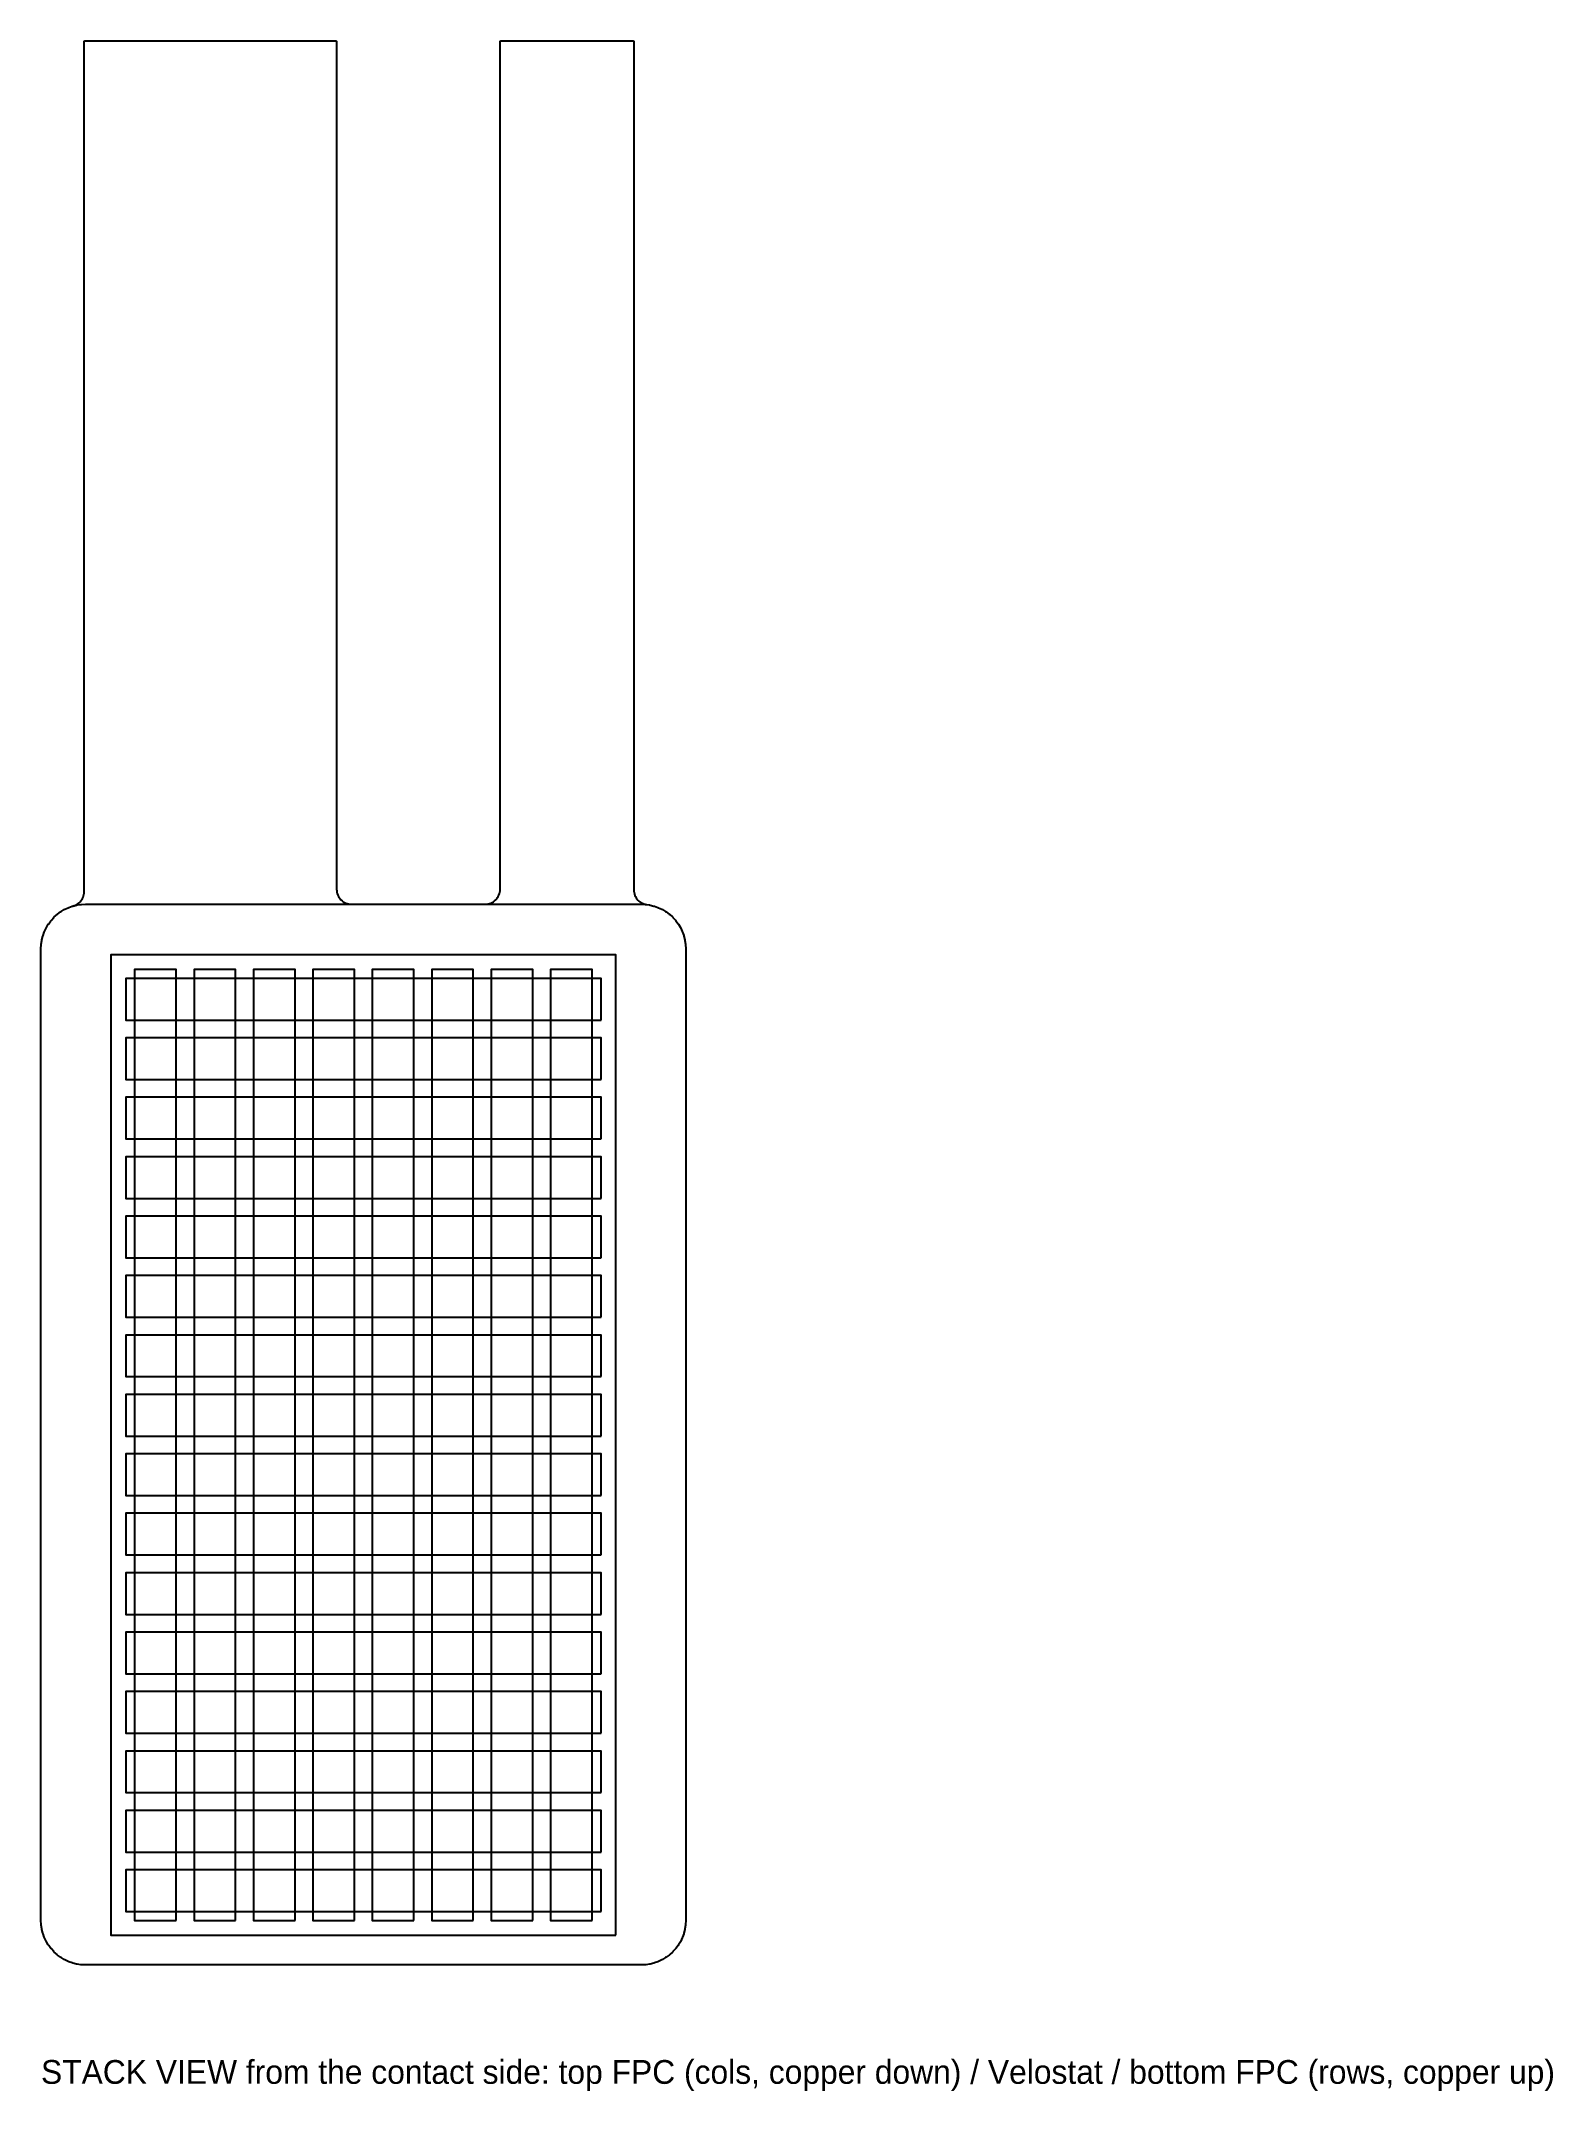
# Model space of a CAD drawing. Header units: millimetres. Extents: x -10.8 to 40, y -4.2 to 64.8.
import ezdxf

# ---------------------------------------------------------------- set-up
doc = ezdxf.new("R2010")
doc.units = ezdxf.units.MM
for name, color, linetype in [('CU_ELECTRODE', 1, 'Continuous'), ('NOTE', 8, 'Continuous'), ('OUTLINE', 7, 'Continuous'), ('VELOSTAT', 2, 'Continuous')]:
    doc.layers.add(name, color=color, linetype=linetype)

msp = doc.modelspace()

# ---------------------------------------------------------------- linework, layer by layer
at = {"layer": 'CU_ELECTRODE'}
for points in [[(8, 31.8), (8, 33.2), (-8, 33.2), (-8, 31.8), (8, 31.8)], [(-6.3, 1.5), (-6.3, 33.5), (-7.7, 33.5), (-7.7, 1.5), (-6.3, 1.5)], [(-4.3, 1.5), (-4.3, 33.5), (-5.7, 33.5), (-5.7, 1.5), (-4.3, 1.5)], [(-2.3, 1.5), (-2.3, 33.5), (-3.7, 33.5), (-3.7, 1.5), (-2.3, 1.5)], [(-0.3, 1.5), (-0.3, 33.5), (-1.7, 33.5), (-1.7, 1.5), (-0.3, 1.5)], [(1.7, 1.5), (1.7, 33.5), (0.3, 33.5), (0.3, 1.5), (1.7, 1.5)], [(3.7, 1.5), (3.7, 33.5), (2.3, 33.5), (2.3, 1.5), (3.7, 1.5)], [(5.7, 1.5), (5.7, 33.5), (4.3, 33.5), (4.3, 1.5), (5.7, 1.5)], [(7.7, 1.5), (7.7, 33.5), (6.3, 33.5), (6.3, 1.5), (7.7, 1.5)], [(8, 29.8), (8, 31.2), (-8, 31.2), (-8, 29.8), (8, 29.8)], [(8, 27.8), (8, 29.2), (-8, 29.2), (-8, 27.8), (8, 27.8)], [(8, 25.8), (8, 27.2), (-8, 27.2), (-8, 25.8), (8, 25.8)], [(8, 23.8), (8, 25.2), (-8, 25.2), (-8, 23.8), (8, 23.8)], [(8, 21.8), (8, 23.2), (-8, 23.2), (-8, 21.8), (8, 21.8)], [(8, 19.8), (8, 21.2), (-8, 21.2), (-8, 19.8), (8, 19.8)], [(8, 17.8), (8, 19.2), (-8, 19.2), (-8, 17.8), (8, 17.8)], [(8, 15.8), (8, 17.2), (-8, 17.2), (-8, 15.8), (8, 15.8)], [(8, 13.8), (8, 15.2), (-8, 15.2), (-8, 13.8), (8, 13.8)], [(8, 11.8), (8, 13.2), (-8, 13.2), (-8, 11.8), (8, 11.8)], [(8, 9.8), (8, 11.2), (-8, 11.2), (-8, 9.8), (8, 9.8)], [(8, 7.8), (8, 9.2), (-8, 9.2), (-8, 7.8), (8, 7.8)], [(8, 5.8), (8, 7.2), (-8, 7.2), (-8, 5.8), (8, 5.8)], [(8, 3.8), (8, 5.2), (-8, 5.2), (-8, 3.8), (8, 3.8)], [(8, 1.8), (8, 3.2), (-8, 3.2), (-8, 1.8), (8, 1.8)]]:
    msp.add_lwpolyline(points, close=True, dxfattribs=at)
at = {"layer": 'OUTLINE'}
for points in [[(-9.762, 35.642), (-9.733, 35.651), (-9.689, 35.669), (-9.647, 35.691), (-9.608, 35.716), (-9.571, 35.746), (-9.537, 35.779), (-9.506, 35.815), (-9.479, 35.853), (-9.455, 35.894), (-9.435, 35.937), (-9.42, 35.982), (-9.409, 36.028), (-9.402, 36.075), (-9.4, 36.122), (-9.4, 64.738), (-9.399, 64.749), (-9.388, 64.75), (-0.912, 64.75), (-0.901, 64.749), (-0.9, 64.738), (-0.9, 36.2), (-0.898, 36.151), (-0.89, 36.102), (-0.878, 36.055), (-0.862, 36.009), (-0.841, 35.964), (-0.816, 35.922), (-0.787, 35.883), (-0.754, 35.846), (-0.717, 35.813), (-0.678, 35.784), (-0.636, 35.759), (-0.591, 35.738), (-0.545, 35.722), (-0.498, 35.71), (-0.449, 35.702), (-0.4, 35.7), (9.344, 35.7), (9.356, 35.7), (9.485, 35.693), (9.509, 35.691), (9.63, 35.673), (9.655, 35.668), (9.774, 35.638), (9.797, 35.631), (9.912, 35.59), (9.935, 35.581), (10.046, 35.528), (10.068, 35.517), (10.173, 35.454), (10.193, 35.44), (10.292, 35.367), (10.311, 35.351), (10.402, 35.269), (10.419, 35.252), (10.501, 35.161), (10.517, 35.142), (10.59, 35.043), (10.604, 35.023), (10.667, 34.918), (10.678, 34.896), (10.731, 34.785), (10.74, 34.762), (10.781, 34.647), (10.788, 34.624), (10.818, 34.505), (10.823, 34.48), (10.841, 34.359), (10.843, 34.335), (10.85, 34.206), (10.85, 34.194), (10.85, 1.506), (10.85, 1.494), (10.843, 1.365), (10.841, 1.341), (10.823, 1.22), (10.818, 1.195), (10.788, 1.076), (10.781, 1.053), (10.74, 0.938), (10.731, 0.915), (10.678, 0.804), (10.667, 0.782), (10.604, 0.677), (10.59, 0.657), (10.517, 0.558), (10.501, 0.539), (10.419, 0.448), (10.402, 0.431), (10.311, 0.349), (10.292, 0.333), (10.193, 0.26), (10.173, 0.246), (10.068, 0.183), (10.046, 0.172), (9.935, 0.119), (9.912, 0.11), (9.797, 0.069), (9.774, 0.062), (9.655, 0.032), (9.63, 0.027), (9.509, 0.009), (9.485, 0.007), (9.356, 0), (9.344, 0), (-9.344, 0), (-9.356, 0), (-9.485, 0.007), (-9.509, 0.009), (-9.63, 0.027), (-9.655, 0.032), (-9.774, 0.062), (-9.797, 0.069), (-9.912, 0.11), (-9.935, 0.119), (-10.046, 0.172), (-10.068, 0.183), (-10.173, 0.246), (-10.193, 0.26), (-10.292, 0.333), (-10.311, 0.349), (-10.402, 0.431), (-10.419, 0.448), (-10.501, 0.539), (-10.517, 0.558), (-10.59, 0.657), (-10.604, 0.677), (-10.667, 0.782), (-10.678, 0.804), (-10.731, 0.915), (-10.74, 0.938), (-10.781, 1.053), (-10.788, 1.076), (-10.818, 1.195), (-10.823, 1.22), (-10.841, 1.341), (-10.843, 1.365), (-10.85, 1.494), (-10.85, 1.506), (-10.85, 34.194), (-10.85, 34.206), (-10.843, 34.335), (-10.841, 34.359), (-10.823, 34.48), (-10.818, 34.505), (-10.788, 34.624), (-10.781, 34.647), (-10.74, 34.762), (-10.731, 34.785), (-10.678, 34.896), (-10.667, 34.918), (-10.604, 35.023), (-10.59, 35.043), (-10.517, 35.142), (-10.501, 35.161), (-10.419, 35.252), (-10.402, 35.269), (-10.311, 35.351), (-10.292, 35.367), (-10.193, 35.44), (-10.173, 35.454), (-10.068, 35.517), (-10.046, 35.528), (-9.935, 35.581), (-9.912, 35.59), (-9.797, 35.631), (-9.762, 35.642), (-9.762, 35.642)], [(-9.344, 0), (-9.356, 0), (-9.485, 0.007), (-9.509, 0.009), (-9.63, 0.027), (-9.655, 0.032), (-9.774, 0.062), (-9.797, 0.069), (-9.912, 0.11), (-9.935, 0.119), (-10.046, 0.172), (-10.068, 0.183), (-10.173, 0.246), (-10.193, 0.26), (-10.292, 0.333), (-10.311, 0.349), (-10.402, 0.431), (-10.419, 0.448), (-10.501, 0.539), (-10.517, 0.558), (-10.59, 0.657), (-10.604, 0.677), (-10.667, 0.782), (-10.678, 0.804), (-10.731, 0.915), (-10.74, 0.938), (-10.781, 1.053), (-10.788, 1.076), (-10.818, 1.195), (-10.823, 1.22), (-10.841, 1.341), (-10.843, 1.365), (-10.85, 1.494), (-10.85, 1.506), (-10.85, 34.194), (-10.85, 34.206), (-10.843, 34.335), (-10.841, 34.359), (-10.823, 34.48), (-10.818, 34.505), (-10.788, 34.624), (-10.781, 34.647), (-10.74, 34.762), (-10.731, 34.785), (-10.678, 34.896), (-10.667, 34.918), (-10.604, 35.023), (-10.59, 35.043), (-10.517, 35.142), (-10.501, 35.161), (-10.419, 35.252), (-10.402, 35.269), (-10.311, 35.351), (-10.292, 35.367), (-10.193, 35.44), (-10.173, 35.454), (-10.068, 35.517), (-10.046, 35.528), (-9.935, 35.581), (-9.912, 35.59), (-9.797, 35.631), (-9.774, 35.638), (-9.655, 35.668), (-9.63, 35.673), (-9.509, 35.691), (-9.485, 35.693), (-9.356, 35.7), (-9.344, 35.7), (4.1, 35.7), (4.149, 35.702), (4.198, 35.71), (4.245, 35.722), (4.291, 35.738), (4.336, 35.759), (4.378, 35.784), (4.417, 35.813), (4.454, 35.846), (4.487, 35.883), (4.516, 35.922), (4.541, 35.964), (4.562, 36.009), (4.578, 36.055), (4.59, 36.102), (4.598, 36.151), (4.6, 36.2), (4.6, 64.738), (4.601, 64.749), (4.612, 64.75), (9.088, 64.75), (9.099, 64.749), (9.1, 64.738), (9.1, 36.183), (9.102, 36.136), (9.109, 36.089), (9.12, 36.043), (9.136, 35.998), (9.155, 35.955), (9.179, 35.913), (9.206, 35.875), (9.237, 35.839), (9.272, 35.806), (9.309, 35.777), (9.349, 35.751), (9.391, 35.729), (9.435, 35.711), (9.48, 35.698), (9.527, 35.688), (9.63, 35.673), (9.655, 35.668), (9.774, 35.638), (9.797, 35.631), (9.912, 35.59), (9.935, 35.581), (10.046, 35.528), (10.068, 35.517), (10.173, 35.454), (10.193, 35.44), (10.292, 35.367), (10.311, 35.351), (10.402, 35.269), (10.419, 35.252), (10.501, 35.161), (10.517, 35.142), (10.59, 35.043), (10.604, 35.023), (10.667, 34.918), (10.678, 34.896), (10.731, 34.785), (10.74, 34.762), (10.781, 34.647), (10.788, 34.624), (10.818, 34.505), (10.823, 34.48), (10.841, 34.359), (10.843, 34.335), (10.85, 34.206), (10.85, 34.194), (10.85, 1.506), (10.85, 1.494), (10.843, 1.365), (10.841, 1.341), (10.823, 1.22), (10.818, 1.195), (10.788, 1.076), (10.781, 1.053), (10.74, 0.938), (10.731, 0.915), (10.678, 0.804), (10.667, 0.782), (10.604, 0.677), (10.59, 0.657), (10.517, 0.558), (10.501, 0.539), (10.419, 0.448), (10.402, 0.431), (10.311, 0.349), (10.292, 0.333), (10.193, 0.26), (10.173, 0.246), (10.068, 0.183), (10.046, 0.172), (9.935, 0.119), (9.912, 0.11), (9.797, 0.069), (9.774, 0.062), (9.655, 0.032), (9.63, 0.027), (9.509, 0.009), (9.485, 0.007), (9.356, 0), (9.344, 0), (-9.344, 0)]]:
    msp.add_lwpolyline(points, close=True, dxfattribs=at)
at = {"layer": 'VELOSTAT'}
msp.add_lwpolyline([(8.5, 1), (8.5, 34), (-8.5, 34), (-8.5, 1), (8.5, 1)], close=True, dxfattribs=at)

# ---------------------------------------------------------------- texts
at = {"layer": 'NOTE'}
msp.add_text('STACK VIEW from the contact side: top FPC (cols, copper down) / Velostat / bottom FPC (rows, copper up)', height=0.8, dxfattribs=at).set_placement((-10.85, -4))

doc.saveas('drawing.dxf')
